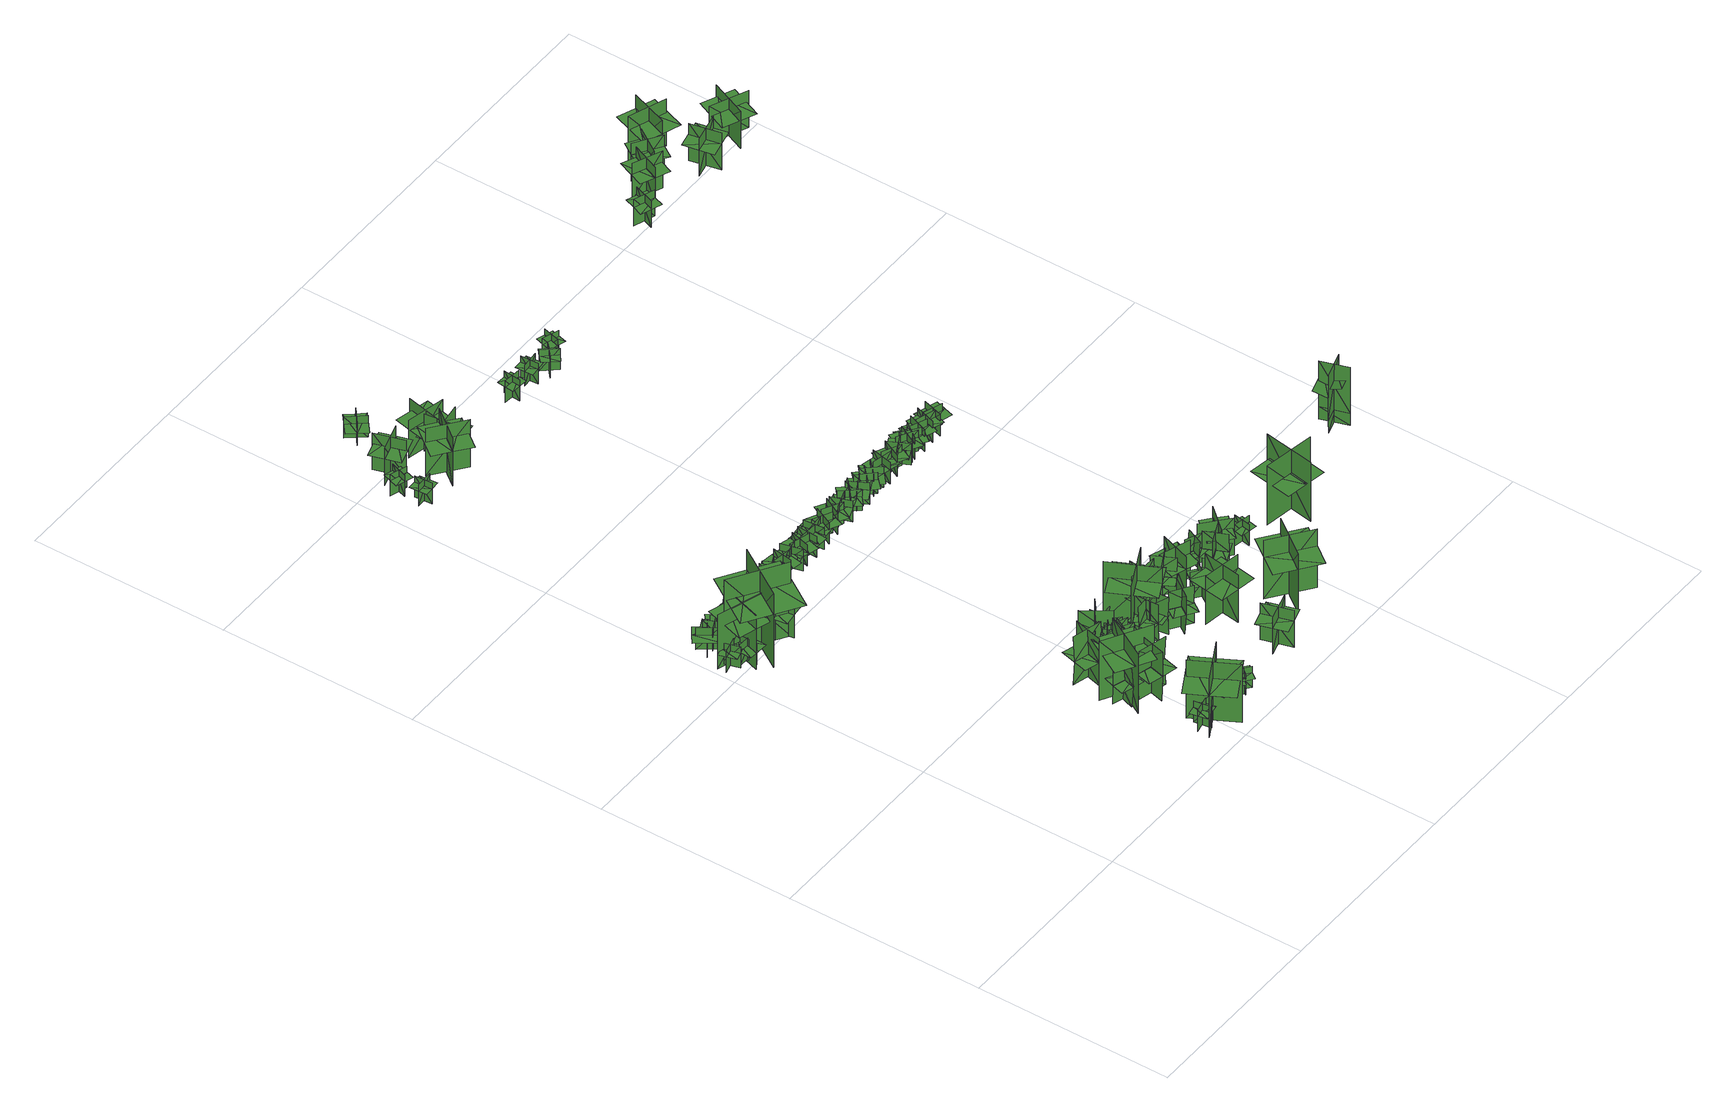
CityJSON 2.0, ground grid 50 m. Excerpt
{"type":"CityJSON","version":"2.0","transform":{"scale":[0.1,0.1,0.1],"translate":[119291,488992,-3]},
"CityObjects":{
"tree1":{"type":"SolitaryVegetationObject","geometry":[{"type":"MultiSurface","lod":"1","boundaries":[[[0,1,2]],[[0,2,3]],[[4,5,6]],[[4,6,7]],[[8,9,10]],[[8,10,11]],[[8,11,12]],[[8,12,13]]]}]},
"tree2":{"type":"SolitaryVegetationObject","geometry":[{"type":"MultiSurface","lod":"1","boundaries":[[[14,15,16]],[[14,16,17]],[[18,19,20]],[[18,20,21]],[[22,23,24]],[[22,24,25]],[[22,25,26]],[[22,26,27]]]}]},
"tree3":{"type":"SolitaryVegetationObject","geometry":[{"type":"MultiSurface","lod":"1","boundaries":[[[28,29,30]],[[28,30,31]],[[32,33,34]],[[32,34,35]],[[36,37,38]],[[36,38,39]],[[36,39,40]],[[36,40,41]]]}]},
"tree4":{"type":"SolitaryVegetationObject","geometry":[{"type":"MultiSurface","lod":"1","boundaries":[[[42,43,44]],[[42,44,45]],[[46,47,48]],[[46,48,49]],[[50,51,52]],[[50,52,53]],[[50,54,55]],[[50,55,51]]]}]},
"tree5":{"type":"SolitaryVegetationObject","geometry":[{"type":"MultiSurface","lod":"1","boundaries":[[[56,57,58]],[[56,58,59]],[[60,61,62]],[[60,62,63]],[[64,65,66]],[[64,66,67]],[[64,67,68]],[[64,68,69]]]}]},
"tree6":{"type":"SolitaryVegetationObject","geometry":[{"type":"MultiSurface","lod":"1","boundaries":[[[70,71,72]],[[70,72,73]],[[74,75,76]],[[74,76,77]],[[78,79,80]],[[78,80,81]],[[78,81,82]],[[78,82,83]]]}]},
"tree7":{"type":"SolitaryVegetationObject","geometry":[{"type":"MultiSurface","lod":"1","boundaries":[[[84,85,86]],[[84,86,87]],[[88,89,90]],[[88,90,91]],[[92,93,94]],[[92,94,95]],[[92,95,96]],[[92,96,97]]]}]},
"tree8":{"type":"SolitaryVegetationObject","geometry":[{"type":"MultiSurface","lod":"1","boundaries":[[[98,99,100]],[[98,100,101]],[[102,103,104]],[[102,104,105]],[[106,107,108]],[[106,108,109]],[[106,109,110]],[[106,110,111]]]}]},
"tree9":{"type":"SolitaryVegetationObject","geometry":[{"type":"MultiSurface","lod":"1","boundaries":[[[112,113,114]],[[112,114,115]],[[116,117,118]],[[116,118,119]],[[120,121,122]],[[120,122,123]],[[120,123,124]],[[120,124,125]]]}]},
"tree10":{"type":"SolitaryVegetationObject","geometry":[{"type":"MultiSurface","lod":"1","boundaries":[[[126,127,128]],[[126,128,129]],[[130,131,132]],[[130,132,133]],[[134,135,136]],[[134,136,137]],[[134,137,138]],[[134,138,139]]]}]},
"tree11":{"type":"SolitaryVegetationObject","geometry":[{"type":"MultiSurface","lod":"1","boundaries":[[[140,141,142]],[[140,142,143]],[[144,145,146]],[[144,146,147]],[[148,149,150]],[[148,150,151]],[[148,151,152]],[[148,152,153]]]}]},
"tree12":{"type":"SolitaryVegetationObject","geometry":[{"type":"MultiSurface","lod":"1","boundaries":[[[154,155,156]],[[154,156,157]],[[158,159,160]],[[158,160,161]],[[162,163,164]],[[162,164,165]],[[162,165,166]],[[162,166,167]]]}]},
"tree13":{"type":"SolitaryVegetationObject","geometry":[{"type":"MultiSurface","lod":"1","boundaries":[[[168,169,170]],[[168,170,171]],[[172,173,174]],[[172,174,175]],[[176,177,178]],[[176,178,179]],[[176,179,180]],[[176,180,181]]]}]},
"tree14":{"type":"SolitaryVegetationObject","geometry":[{"type":"MultiSurface","lod":"1","boundaries":[[[182,183,184]],[[182,184,185]],[[186,187,188]],[[186,188,189]],[[190,191,192]],[[190,192,193]],[[190,193,194]],[[190,194,195]]]}]},
"tree15":{"type":"SolitaryVegetationObject","geometry":[{"type":"MultiSurface","lod":"1","boundaries":[[[196,197,198]],[[196,198,199]],[[200,201,202]],[[200,202,203]],[[204,205,206]],[[204,206,207]],[[204,207,208]],[[204,208,209]]]}]},
"tree16":{"type":"SolitaryVegetationObject","geometry":[{"type":"MultiSurface","lod":"1","boundaries":[[[210,211,212]],[[210,212,213]],[[214,215,216]],[[214,216,217]],[[218,219,220]],[[218,220,221]],[[218,221,222]],[[218,222,223]]]}]},
"tree17":{"type":"SolitaryVegetationObject","geometry":[{"type":"MultiSurface","lod":"1","boundaries":[[[224,225,226]],[[224,226,227]],[[228,229,230]],[[228,230,231]],[[232,233,229]],[[232,229,228]],[[234,235,225]],[[234,225,224]],[[224,225,236]],[[224,236,237]],[[224,238,239]],[[224,239,225]]]}]},
"tree18":{"type":"SolitaryVegetationObject","geometry":[{"type":"MultiSurface","lod":"1","boundaries":[[[240,241,242]],[[240,242,243]],[[244,245,246]],[[244,246,247]],[[248,249,250]],[[248,250,251]],[[248,251,252]],[[248,252,253]]]}]},
"tree19":{"type":"SolitaryVegetationObject","geometry":[{"type":"MultiSurface","lod":"1","boundaries":[[[254,255,256]],[[254,256,257]],[[258,259,260]],[[258,260,261]],[[262,263,264]],[[262,264,265]],[[262,265,266]],[[262,266,267]]]}]},
"tree20":{"type":"SolitaryVegetationObject","geometry":[{"type":"MultiSurface","lod":"1","boundaries":[[[268,269,270]],[[268,270,271]],[[272,273,274]],[[272,274,275]],[[276,277,278]],[[276,278,279]],[[276,280,281]],[[276,281,277]]]}]},
"tree21":{"type":"SolitaryVegetationObject","geometry":[{"type":"MultiSurface","lod":"1","boundaries":[[[282,283,284]],[[282,284,285]],[[286,287,288]],[[286,288,289]],[[290,291,287]],[[290,287,286]],[[292,293,283]],[[292,283,282]],[[282,283,294]],[[282,294,295]],[[282,296,297]],[[282,297,283]]]}]},
"tree22":{"type":"SolitaryVegetationObject","geometry":[{"type":"MultiSurface","lod":"1","boundaries":[[[298,299,300]],[[298,300,301]],[[302,303,304]],[[302,304,305]],[[306,307,308]],[[306,308,309]],[[306,309,310]],[[306,310,311]]]}]},
"tree23":{"type":"SolitaryVegetationObject","geometry":[{"type":"MultiSurface","lod":"1","boundaries":[[[312,313,314]],[[312,314,315]],[[316,317,318]],[[316,318,319]],[[320,321,317]],[[320,317,316]],[[322,323,313]],[[322,313,312]],[[312,313,324]],[[312,324,325]],[[312,326,327]],[[312,327,313]]]}]},
"tree24":{"type":"SolitaryVegetationObject","geometry":[{"type":"MultiSurface","lod":"1","boundaries":[[[328,329,330]],[[328,330,331]],[[332,333,334]],[[332,334,335]],[[336,337,333]],[[336,333,332]],[[338,339,329]],[[338,329,328]],[[328,329,340]],[[328,340,341]],[[328,342,343]],[[328,343,329]]]}]},
"tree25":{"type":"SolitaryVegetationObject","geometry":[{"type":"MultiSurface","lod":"1","boundaries":[[[344,345,346]],[[344,346,347]],[[348,349,350]],[[348,350,351]],[[352,353,354]],[[352,354,355]],[[352,355,356]],[[352,356,357]]]}]},
"tree26":{"type":"SolitaryVegetationObject","geometry":[{"type":"MultiSurface","lod":"1","boundaries":[[[358,359,360]],[[358,360,361]],[[362,363,364]],[[362,364,365]],[[366,367,363]],[[366,363,362]],[[368,369,359]],[[368,359,358]],[[358,359,370]],[[358,370,371]],[[358,372,373]],[[358,373,359]]]}]},
"tree27":{"type":"SolitaryVegetationObject","geometry":[{"type":"MultiSurface","lod":"1","boundaries":[[[374,375,376]],[[374,376,377]],[[378,379,380]],[[378,380,381]],[[382,383,384]],[[382,384,385]],[[382,385,386]],[[382,386,387]]]}]},
"tree28":{"type":"SolitaryVegetationObject","geometry":[{"type":"MultiSurface","lod":"1","boundaries":[[[388,389,390]],[[388,390,391]],[[392,393,394]],[[392,394,395]],[[396,397,393]],[[396,393,392]],[[398,399,389]],[[398,389,388]],[[388,389,400]],[[388,400,401]],[[388,402,403]],[[388,403,389]]]}]},
"tree29":{"type":"SolitaryVegetationObject","geometry":[{"type":"MultiSurface","lod":"1","boundaries":[[[404,405,406]],[[404,406,407]],[[408,409,410]],[[408,410,411]],[[412,413,414]],[[412,414,415]],[[412,415,416]],[[412,416,417]]]}]},
"tree30":{"type":"SolitaryVegetationObject","geometry":[{"type":"MultiSurface","lod":"1","boundaries":[[[418,419,420]],[[418,420,421]],[[422,423,424]],[[422,424,425]],[[426,427,428]],[[426,428,429]],[[426,429,430]],[[426,430,431]]]}]},
"tree31":{"type":"SolitaryVegetationObject","geometry":[{"type":"MultiSurface","lod":"1","boundaries":[[[432,433,434]],[[432,434,435]],[[436,437,438]],[[436,438,439]],[[440,441,437]],[[440,437,436]],[[442,443,433]],[[442,433,432]],[[432,433,444]],[[432,444,445]],[[432,446,447]],[[432,447,433]]]}]},
"tree32":{"type":"SolitaryVegetationObject","geometry":[{"type":"MultiSurface","lod":"1","boundaries":[[[448,449,450]],[[448,450,451]],[[452,453,454]],[[452,454,455]],[[456,457,458]],[[456,458,459]],[[456,459,460]],[[456,460,461]]]}]},
"tree33":{"type":"SolitaryVegetationObject","geometry":[{"type":"MultiSurface","lod":"1","boundaries":[[[462,463,464]],[[462,464,465]],[[466,467,468]],[[466,468,469]],[[470,471,467]],[[470,467,466]],[[472,473,463]],[[472,463,462]],[[462,463,474]],[[462,474,475]],[[462,476,477]],[[462,477,463]]]}]},
"tree34":{"type":"SolitaryVegetationObject","geometry":[{"type":"MultiSurface","lod":"1","boundaries":[[[478,479,480]],[[478,480,481]],[[482,483,484]],[[482,484,485]],[[486,487,483]],[[486,483,482]],[[488,489,479]],[[488,479,478]],[[478,479,490]],[[478,490,491]],[[478,492,493]],[[478,493,479]]]}]},
"tree35":{"type":"SolitaryVegetationObject","geometry":[{"type":"MultiSurface","lod":"1","boundaries":[[[494,495,496]],[[494,496,497]],[[498,499,500]],[[498,500,501]],[[502,503,504]],[[502,504,505]],[[502,505,506]],[[502,506,507]]]}]},
"tree36":{"type":"SolitaryVegetationObject","geometry":[{"type":"MultiSurface","lod":"1","boundaries":[[[508,509,510]],[[508,510,511]],[[512,513,514]],[[512,514,515]],[[516,517,513]],[[516,513,512]],[[518,519,509]],[[518,509,508]],[[508,509,520]],[[508,520,521]],[[508,522,523]],[[508,523,509]]]}]},
"tree37":{"type":"SolitaryVegetationObject","geometry":[{"type":"MultiSurface","lod":"1","boundaries":[[[524,525,526]],[[524,526,527]],[[528,529,530]],[[528,530,531]],[[532,533,534]],[[532,534,535]],[[532,535,536]],[[532,536,537]]]}]},
"tree38":{"type":"SolitaryVegetationObject","geometry":[{"type":"MultiSurface","lod":"1","boundaries":[[[538,539,540]],[[538,540,541]],[[542,543,544]],[[542,544,545]],[[546,547,543]],[[546,543,542]],[[548,549,539]],[[548,539,538]],[[538,539,550]],[[538,550,551]],[[538,552,553]],[[538,553,539]]]}]},
"tree39":{"type":"SolitaryVegetationObject","geometry":[{"type":"MultiSurface","lod":"1","boundaries":[[[554,555,556]],[[554,556,557]],[[558,559,560]],[[558,560,561]],[[562,563,559]],[[562,559,558]],[[564,565,555]],[[564,555,554]],[[554,555,566]],[[554,566,567]],[[554,568,569]],[[554,569,555]]]}]},
"tree40":{"type":"SolitaryVegetationObject","geometry":[{"type":"MultiSurface","lod":"1","boundaries":[[[570,571,572]],[[570,572,573]],[[574,575,576]],[[574,576,577]],[[578,579,580]],[[578,580,581]],[[578,581,582]],[[578,582,583]]]}]},
"tree41":{"type":"SolitaryVegetationObject","geometry":[{"type":"MultiSurface","lod":"1","boundaries":[[[584,585,586]],[[584,586,587]],[[588,589,590]],[[588,590,591]],[[592,593,594]],[[592,594,595]],[[592,595,596]],[[592,596,597]]]}]},
"tree42":{"type":"SolitaryVegetationObject","geometry":[{"type":"MultiSurface","lod":"1","boundaries":[[[598,599,600]],[[598,600,601]],[[602,603,604]],[[602,604,605]],[[606,607,608]],[[606,608,609]],[[606,609,610]],[[606,610,611]]]}]},
"tree43":{"type":"SolitaryVegetationObject","geometry":[{"type":"MultiSurface","lod":"1","boundaries":[[[612,613,614]],[[612,614,615]],[[616,617,618]],[[616,618,619]],[[620,621,622]],[[620,622,623]],[[620,623,624]],[[620,624,625]]]}]},
"tree44":{"type":"SolitaryVegetationObject","geometry":[{"type":"MultiSurface","lod":"1","boundaries":[[[626,627,628]],[[626,628,629]],[[630,631,632]],[[630,632,633]],[[634,635,631]],[[634,631,630]],[[636,637,627]],[[636,627,626]],[[626,627,638]],[[626,638,639]],[[626,640,641]],[[626,641,627]]]}]},
"tree45":{"type":"SolitaryVegetationObject","geometry":[{"type":"MultiSurface","lod":"1","boundaries":[[[642,643,644]],[[642,644,645]],[[646,647,648]],[[646,648,649]],[[650,651,652]],[[650,652,653]],[[650,653,654]],[[650,654,655]]]}]},
"tree46":{"type":"SolitaryVegetationObject","geometry":[{"type":"MultiSurface","lod":"1","boundaries":[[[656,657,658]],[[656,658,659]],[[660,661,662]],[[660,662,663]],[[664,665,666]],[[664,666,667]],[[664,667,668]],[[664,668,669]]]}]},
"tree47":{"type":"SolitaryVegetationObject","geometry":[{"type":"MultiSurface","lod":"1","boundaries":[[[670,671,672]],[[670,672,673]],[[674,675,676]],[[674,676,677]],[[678,679,675]],[[678,675,674]],[[680,681,671]],[[680,671,670]],[[670,671,682]],[[670,682,683]],[[670,684,685]],[[670,685,671]]]}]},
"tree48":{"type":"SolitaryVegetationObject","geometry":[{"type":"MultiSurface","lod":"1","boundaries":[[[686,687,688]],[[686,688,689]],[[690,691,692]],[[690,692,693]],[[694,695,696]],[[694,696,697]],[[694,698,699]],[[694,699,695]]]}]},
"tree49":{"type":"SolitaryVegetationObject","geometry":[{"type":"MultiSurface","lod":"1","boundaries":[[[700,701,702]],[[700,702,703]],[[704,705,706]],[[704,706,707]],[[708,709,710]],[[708,710,711]],[[708,711,712]],[[708,712,713]]]}]},
"tree50":{"type":"SolitaryVegetationObject","geometry":[{"type":"MultiSurface","lod":"1","boundaries":[[[714,715,716]],[[714,716,717]],[[718,719,720]],[[718,720,721]],[[722,723,724]],[[722,724,725]],[[722,725,726]],[[722,726,727]]]}]},
"tree51":{"type":"SolitaryVegetationObject","geometry":[{"type":"MultiSurface","lod":"1","boundaries":[[[728,729,730]],[[728,730,731]],[[732,733,734]],[[732,734,735]],[[736,737,738]],[[736,738,739]],[[736,739,740]],[[736,740,741]]]}]},
"tree52":{"type":"SolitaryVegetationObject","geometry":[{"type":"MultiSurface","lod":"1","boundaries":[[[742,743,744]],[[742,744,745]],[[746,747,748]],[[746,748,749]],[[750,751,747]],[[750,747,746]],[[752,753,743]],[[752,743,742]],[[742,743,754]],[[742,754,755]],[[742,756,757]],[[742,757,743]]]}]},
"tree53":{"type":"SolitaryVegetationObject","geometry":[{"type":"MultiSurface","lod":"1","boundaries":[[[758,759,760]],[[758,760,761]],[[762,763,764]],[[762,764,765]],[[766,767,763]],[[766,763,762]],[[768,769,759]],[[768,759,758]],[[758,759,770]],[[758,770,771]],[[758,772,773]],[[758,773,759]]]}]},
"tree54":{"type":"SolitaryVegetationObject","geometry":[{"type":"MultiSurface","lod":"1","boundaries":[[[774,775,776]],[[774,776,777]],[[778,779,780]],[[778,780,781]],[[782,783,784]],[[782,784,785]],[[782,785,786]],[[782,786,787]]]}]},
"tree55":{"type":"SolitaryVegetationObject","geometry":[{"type":"MultiSurface","lod":"1","boundaries":[[[788,789,790]],[[788,790,791]],[[792,793,794]],[[792,794,795]],[[796,797,798]],[[796,798,799]],[[796,799,800]],[[796,800,801]]]}]},
"tree56":{"type":"SolitaryVegetationObject","geometry":[{"type":"MultiSurface","lod":"1","boundaries":[[[802,803,804]],[[802,804,805]],[[806,807,808]],[[806,808,809]],[[810,811,812]],[[810,812,813]],[[810,813,814]],[[810,814,815]]]}]},
"tree57":{"type":"SolitaryVegetationObject","geometry":[{"type":"MultiSurface","lod":"1","boundaries":[[[816,817,818]],[[816,818,819]],[[820,821,822]],[[820,822,823]],[[824,825,826]],[[824,826,827]],[[824,827,828]],[[824,828,829]]]}]},
"tree58":{"type":"SolitaryVegetationObject","geometry":[{"type":"MultiSurface","lod":"1","boundaries":[[[830,831,832]],[[830,832,833]],[[834,835,836]],[[834,836,837]],[[838,839,840]],[[838,840,841]],[[838,841,842]],[[838,842,843]]]}]},
"tree59":{"type":"SolitaryVegetationObject","geometry":[{"type":"MultiSurface","lod":"1","boundaries":[[[844,845,846]],[[844,846,847]],[[848,849,850]],[[848,850,851]],[[852,853,849]],[[852,849,848]],[[854,855,845]],[[854,845,844]],[[844,845,856]],[[844,856,857]],[[844,858,859]],[[844,859,845]]]}]},
"tree60":{"type":"SolitaryVegetationObject","geometry":[{"type":"MultiSurface","lod":"1","boundaries":[[[860,861,862]],[[860,862,863]],[[864,865,866]],[[864,866,867]],[[868,869,870]],[[868,870,871]],[[868,871,872]],[[868,872,873]]]}]},
"tree61":{"type":"SolitaryVegetationObject","geometry":[{"type":"MultiSurface","lod":"1","boundaries":[[[874,875,876]],[[874,876,877]],[[878,879,880]],[[878,880,881]],[[882,883,884]],[[882,884,885]],[[882,885,886]],[[882,886,887]]]}]},
"tree62":{"type":"SolitaryVegetationObject","geometry":[{"type":"MultiSurface","lod":"1","boundaries":[[[888,889,890]],[[888,890,891]],[[892,893,894]],[[892,894,895]],[[896,897,898]],[[896,898,899]],[[896,897,900]],[[896,900,901]]]}]},
"tree63":{"type":"SolitaryVegetationObject","geometry":[{"type":"MultiSurface","lod":"1","boundaries":[[[902,903,904]],[[902,904,905]],[[906,907,908]],[[906,908,909]],[[910,911,912]],[[910,912,913]],[[910,913,914]],[[910,914,915]]]}]},
"tree64":{"type":"SolitaryVegetationObject","geometry":[{"type":"MultiSurface","lod":"1","boundaries":[[[916,917,918]],[[916,918,919]],[[920,921,922]],[[920,922,923]],[[924,925,926]],[[924,926,927]],[[924,927,928]],[[924,928,929]]]}]},
"tree65":{"type":"SolitaryVegetationObject","geometry":[{"type":"MultiSurface","lod":"1","boundaries":[[[930,931,932]],[[930,932,933]],[[934,935,936]],[[934,936,937]],[[938,939,940]],[[938,940,941]],[[938,941,942]],[[938,942,943]]]}]},
"tree66":{"type":"SolitaryVegetationObject","geometry":[{"type":"MultiSurface","lod":"1","boundaries":[[[944,945,946]],[[944,946,947]],[[948,949,950]],[[948,950,951]],[[952,953,954]],[[952,954,955]],[[952,955,956]],[[952,956,957]]]}]},
"tree67":{"type":"SolitaryVegetationObject","geometry":[{"type":"MultiSurface","lod":"1","boundaries":[[[958,959,960]],[[958,960,961]],[[962,963,964]],[[962,964,965]],[[966,967,963]],[[966,963,962]],[[968,969,959]],[[968,959,958]],[[958,959,970]],[[958,970,971]],[[958,972,973]],[[958,973,959]]]}]},
"tree68":{"type":"SolitaryVegetationObject","geometry":[{"type":"MultiSurface","lod":"1","boundaries":[[[974,975,976]],[[974,976,977]],[[978,979,980]],[[978,980,981]],[[982,983,979]],[[982,979,978]],[[984,985,975]],[[984,975,974]],[[974,975,986]],[[974,986,987]],[[974,988,989]],[[974,989,975]]]}]},
"tree69":{"type":"SolitaryVegetationObject","geometry":[{"type":"MultiSurface","lod":"1","boundaries":[[[990,991,992]],[[990,992,993]],[[994,995,996]],[[994,996,997]],[[998,999,1000]],[[998,1000,1001]],[[998,1001,1002]],[[998,1002,1003]]]}]},
"tree70":{"type":"SolitaryVegetationObject","geometry":[{"type":"MultiSurface","lod":"1","boundaries":[[[1004,1005,1006]],[[1004,1006,1007]],[[1008,1009,1010]],[[1008,1010,1011]],[[1012,1013,1014]],[[1012,1014,1015]],[[1012,1015,1016]],[[1012,1016,1017]]]}]},
"tree71":{"type":"SolitaryVegetationObject","geometry":[{"type":"MultiSurface","lod":"1","boundaries":[[[1018,1019,1020]],[[1018,1020,1021]],[[1022,1023,1024]],[[1022,1024,1025]],[[1026,1027,1028]],[[1026,1028,1029]],[[1026,1030,1031]],[[1026,1031,1027]]]}]},
"tree72":{"type":"SolitaryVegetationObject","geometry":[{"type":"MultiSurface","lod":"1","boundaries":[[[1032,1033,1034]],[[1032,1034,1035]],[[1036,1037,1038]],[[1036,1038,1039]],[[1040,1041,1042]],[[1040,1042,1043]],[[1040,1043,1044]],[[1040,1044,1045]]]}]},
"tree73":{"type":"SolitaryVegetationObject","geometry":[{"type":"MultiSurface","lod":"1","boundaries":[[[1046,1047,1048]],[[1046,1048,1049]],[[1050,1051,1052]],[[1050,1052,1053]],[[1054,1055,1056]],[[1054,1056,1057]],[[1054,1057,1058]],[[1054,1058,1059]]]}]},
"tree74":{"type":"SolitaryVegetationObject","geometry":[{"type":"MultiSurface","lod":"1","boundaries":[[[1060,1061,1062]],[[1060,1062,1063]],[[1064,1065,1066]],[[1064,1066,1067]],[[1068,1069,1070]],[[1068,1070,1071]],[[1068,1071,1072]],[[1068,1072,1073]]]}]},
"tree75":{"type":"SolitaryVegetationObject","geometry":[{"type":"MultiSurface","lod":"1","boundaries":[[[1074,1075,1076]],[[1074,1076,1077]],[[1078,1079,1080]],[[1078,1080,1081]],[[1082,1083,1084]],[[1082,1084,1085]],[[1082,1085,1086]],[[1082,1086,1087]]]}]},
"tree76":{"type":"SolitaryVegetationObject","geometry":[{"type":"MultiSurface","lod":"1","boundaries":[[[1088,1089,1090]],[[1088,1090,1091]],[[1092,1093,1094]],[[1092,1094,1095]],[[1096,1097,1098]],[[1096,1098,1099]],[[1096,1099,1100]],[[1096,1100,1101]]]}]},
"tree77":{"type":"SolitaryVegetationObject","geometry":[{"type":"MultiSurface","lod":"1","boundaries":[[[1102,1103,1104]],[[1102,1104,1105]],[[1106,1107,1108]],[[1106,1108,1109]],[[1110,1111,1112]],[[1110,1112,1113]],[[1110,1113,1114]],[[1110,1114,1115]]]}]},
"tree78":{"type":"SolitaryVegetationObject","geometry":[{"type":"MultiSurface","lod":"1","boundaries":[[[1116,1117,1118]],[[1116,1118,1119]],[[1120,1121,1122]],[[1120,1122,1123]],[[1124,1125,1126]],[[1124,1126,1127]],[[1124,1127,1128]],[[1124,1128,1129]]]}]},
"tree79":{"type":"SolitaryVegetationObject","geometry":[{"type":"MultiSurface","lod":"1","boundaries":[[[1130,1131,1132]],[[1130,1132,1133]],[[1134,1135,1136]],[[1134,1136,1137]],[[1138,1139,1140]],[[1138,1140,1141]],[[1138,1141,1142]],[[1138,1142,1143]]]}]},
"tree80":{"type":"SolitaryVegetationObject","geometry":[{"type":"MultiSurface","lod":"1","boundaries":[[[1144,1145,1146]],[[1144,1146,1147]],[[1148,1149,1150]],[[1148,1150,1151]],[[1152,1153,1154]],[[1152,1154,1155]],[[1152,1155,1156]],[[1152,1156,1157]]]}]},
"tree81":{"type":"SolitaryVegetationObject","geometry":[{"type":"MultiSurface","lod":"1","boundaries":[[[1158,1159,1160]],[[1158,1160,1161]],[[1162,1163,1164]],[[1162,1164,1165]],[[1166,1167,1168]],[[1166,1168,1169]],[[1166,1169,1170]],[[1166,1170,1171]]]}]},
"tree82":{"type":"SolitaryVegetationObject","geometry":[{"type":"MultiSurface","lod":"1","boundaries":[[[1172,1173,1174]],[[1172,1174,1175]],[[1176,1177,1178]],[[1176,1178,1179]],[[1180,1181,1182]],[[1180,1182,1183]],[[1180,1183,1184]],[[1180,1184,1185]]]}]},
"tree83":{"type":"SolitaryVegetationObject","geometry":[{"type":"MultiSurface","lod":"1","boundaries":[[[1186,1187,1188]],[[1186,1188,1189]],[[1190,1191,1192]],[[1190,1192,1193]],[[1194,1195,1196]],[[1194,1196,1197]],[[1194,1197,1198]],[[1194,1198,1199]]]}]},
"tree84":{"type":"SolitaryVegetationObject","geometry":[{"type":"MultiSurface","lod":"1","boundaries":[[[1200,1201,1202]],[[1200,1202,1203]],[[1204,1205,1206]],[[1204,1206,1207]],[[1208,1209,1210]],[[1208,1210,1211]],[[1208,1212,1213]],[[1208,1213,1209]]]}]},
"tree85":{"type":"SolitaryVegetationObject","geometry":[{"type":"MultiSurface","lod":"1","boundaries":[[[1214,1215,1216]],[[1214,1216,1217]],[[1218,1219,1220]],[[1218,1220,1221]],[[1222,1223,1219]],[[1222,1219,1218]],[[1224,1225,1215]],[[1224,1215,1214]],[[1226,1227,1228]],[[1226,1228,1229]],[[1230,1231,1232]],[[1230,1232,1233]]]}]},
"tree86":{"type":"SolitaryVegetationObject","geometry":[{"type":"MultiSurface","lod":"1","boundaries":[[[1234,1235,1236]],[[1234,1236,1237]],[[1238,1239,1240]],[[1238,1240,1241]],[[1242,1243,1244]],[[1242,1244,1245]],[[1242,1245,1246]],[[1242,1246,1247]]]}]},
"tree87":{"type":"SolitaryVegetationObject","geometry":[{"type":"MultiSurface","lod":"1","boundaries":[[[1248,1249,1250]],[[1248,1250,1251]],[[1252,1253,1254]],[[1252,1254,1255]],[[1256,1257,1258]],[[1256,1258,1259]],[[1256,1259,1260]],[[1256,1260,1261]]]}]},
"tree88":{"type":"SolitaryVegetationObject","geometry":[{"type":"MultiSurface","lod":"1","boundaries":[[[1262,1263,1264]],[[1262,1264,1265]],[[1266,1267,1268]],[[1266,1268,1269]],[[1270,1271,1272]],[[1270,1272,1273]],[[1270,1273,1274]],[[1270,1274,1275]]]}]},
"tree89":{"type":"SolitaryVegetationObject","geometry":[{"type":"MultiSurface","lod":"1","boundaries":[[[1276,1277,1278]],[[1276,1278,1279]],[[1280,1281,1282]],[[1280,1282,1283]],[[1284,1285,1286]],[[1284,1286,1287]],[[1284,1287,1288]],[[1284,1288,1289]]]}]},
"tree90":{"type":"SolitaryVegetationObject","geometry":[{"type":"MultiSurface","lod":"1","boundaries":[[[1290,1291,1292]],[[1290,1292,1293]],[[1294,1295,1296]],[[1294,1296,1297]],[[1298,1299,1300]],[[1298,1300,1301]],[[1298,1301,1302]],[[1298,1302,1303]]]}]},
"tree91":{"type":"SolitaryVegetationObject","geometry":[{"type":"MultiSurface","lod":"1","boundaries":[[[1304,1305,1306]],[[1304,1306,1307]],[[1308,1309,1310]],[[1308,1310,1311]],[[1312,1313,1314]],[[1312,1314,1315]],[[1312,1315,1316]],[[1312,1316,1317]]]}]}
},
"vertices":[
[52,1039,16],[9,1028,16],[9,1028,77],[52,1039,77],[26,1054,16],[38,1011,16],[38,1011,77],[26,1054,77],[26,1054,60],[5,1048,60],[17,1005,60],[38,1011,60],[59,1017,60],[48,1060,60],
[42,1016,16],[42,1016,78],[95,1013,78],[95,1013,16],[69,1040,16],[69,1040,78],[67,988,78],[67,988,16],[69,1048,58],[43,1049,58],[40,985,58],[67,983,58],[93,982,58],[96,1046,58],
[27,1091,14],[27,1091,76],[70,1122,76],[70,1122,14],[33,1126,14],[33,1126,76],[63,1085,76],[63,1085,14],[28,1133,56],[7,1117,56],[44,1065,56],[66,1081,56],[88,1096,56],[50,1148,56],
[95,1096,11],[59,984,11],[59,984,168],[95,1096,168],[12,1053,11],[125,1017,11],[125,1017,168],[12,1053,168],[92,1087,128],[59,984,128],[103,970,128],[136,1073,128],[47,1101,128],[14,998,128],
[98,1117,14],[98,1117,76],[50,1093,76],[50,1093,14],[86,1083,14],[86,1083,76],[63,1129,76],[63,1129,14],[90,1076,56],[114,1088,56],[84,1145,56],[60,1133,56],[37,1121,56],[66,1064,56],
[94,1042,15],[136,1055,15],[136,1055,77],[94,1042,77],[120,1028,15],[106,1070,15],[106,1070,77],[120,1028,77],[120,1028,59],[141,1035,59],[127,1077,59],[106,1070,59],[85,1064,59],[99,1022,59],
[81,1088,15],[81,1088,77],[121,1124,77],[121,1124,15],[84,1124,15],[84,1124,77],[118,1086,77],[118,1086,15],[78,1130,56],[58,1113,56],[101,1065,56],[121,1082,56],[141,1100,56],[98,1148,56],
[189,985,12],[59,1069,12],[59,1069,227],[189,985,227],[168,1086,12],[84,956,12],[84,956,227],[168,1086,227],[168,1086,167],[103,1128,167],[19,998,167],[84,956,167],[149,914,167],[233,1044,167],
[161,1027,14],[109,1069,14],[109,1069,106],[161,1027,106],[157,1071,14],[114,1020,14],[114,1020,106],[157,1071,106],[157,1071,81],[131,1092,81],[89,1041,81],[114,1020,81],[140,998,81],[182,1050,81],
[119,1082,15],[119,1082,77],[142,1130,77],[142,1130,15],[108,1117,15],[108,1117,77],[154,1094,77],[154,1094,15],[101,1120,57],[89,1096,57],[146,1068,57],[158,1092,57],[170,1116,57],[112,1144,57],
[139,1035,15],[174,1061,15],[174,1061,76],[139,1035,76],[168,1030,15],[142,1066,15],[142,1066,76],[168,1030,76],[168,1030,59],[186,1044,59],[159,1079,59],[142,1066,59],[124,1052,59],[150,1017,59],
[212,1011,15],[147,1003,15],[147,1003,108],[212,1011,108],[177,1038,15],[186,973,15],[186,973,108],[177,1038,108],[177,1038,82],[144,1034,82],[153,968,82],[186,973,82],[219,977,82],[210,1043,82],
[187,1106,14],[187,1106,76],[133,1108,76],[133,1108,14],[160,1082,14],[160,1082,76],[161,1133,76],[161,1133,14],[160,1074,56],[187,1073,56],[188,1138,56],[161,1138,56],[135,1139,56],[133,1075,56],
[489,97,12],[446,88,12],[446,88,73],[489,97,73],[465,113,12],[473,70,12],[473,70,73],[465,113,73],[465,113,56],[443,109,56],[451,66,56],[473,70,56],[495,74,56],[487,117,56],
[200,1062,14],[171,1029,14],[171,1029,76],[200,1062,76],[170,1060,14],[204,1032,14],[204,1032,76],[170,1060,76],[170,1060,59],[156,1044,59],[189,1015,59],[204,1032,59],[218,1048,59],[185,1077,59],
[176,1088,13],[210,1031,13],[210,1031,105],[176,1088,105],[165,1045,13],[222,1080,13],[222,1080,105],[165,1045,105],[165,1045,79],[182,1017,79],[239,1051,79],[222,1080,79],[205,1108,79],[148,1074,79],
[468,269,66],[411,287,66],[402,257,67],[459,240,67],[432,249,66],[449,306,66],[446,307,121],[428,250,121],[428,250,12],[446,307,12],[468,272,12],[412,289,12],[411,287,121],[468,269,121],[476,298,67],[420,315,67],
[206,1130,14],[206,1130,76],[178,1085,76],[178,1085,14],[213,1094,14],[213,1094,76],[170,1122,76],[170,1122,14],[220,1090,56],[235,1112,56],[181,1147,56],[166,1125,56],[152,1102,56],[206,1067,56],
[471,136,8],[529,29,8],[529,29,177],[471,136,177],[447,59,8],[555,116,8],[555,116,177],[447,59,177],[447,59,130],[476,5,130],[583,63,130],[555,116,130],[526,170,130],[419,112,130],
[423,230,7],[488,343,7],[488,343,179],[423,230,179],[522,258,7],[409,323,7],[409,323,179],[522,258,179],[429,240,135],[488,343,135],[443,369,135],[384,265,135],[474,215,135],[532,318,135],
[441,346,80],[461,420,80],[422,430,81],[403,356,81],[414,391,80],[487,372,80],[489,376,150],[415,396,150],[415,396,10],[489,376,10],[444,345,10],[464,419,10],[461,420,150],[441,346,150],[478,336,81],[498,410,81],
[573,100,9],[496,96,9],[496,96,117],[573,100,117],[535,135,9],[539,57,9],[539,57,117],[535,135,117],[535,135,86],[497,133,86],[500,56,86],[539,57,86],[577,59,86],[574,136,86],
[503,282,82],[484,208,82],[522,198,83],[541,272,83],[531,237,82],[457,256,82],[456,251,152],[530,232,152],[530,232,12],[456,251,12],[500,282,12],[481,208,12],[484,208,152],[503,282,152],[465,291,83],[446,217,83],
[489,394,64],[477,336,64],[507,330,65],[519,388,65],[512,360,64],[454,372,64],[453,369,119],[511,357,119],[511,357,10],[453,369,10],[486,395,10],[475,336,10],[477,336,119],[489,394,119],[459,400,65],[447,342,65],
[289,1109,13],[289,1109,75],[235,1106,75],[235,1106,13],[264,1082,13],[264,1082,75],[261,1134,75],[261,1134,13],[264,1074,55],[291,1076,55],[288,1140,55],[261,1138,55],[234,1137,55],[238,1073,55],
[454,395,67],[513,398,67],[511,429,67],[452,425,67],[480,426,67],[484,367,67],[488,367,121],[484,426,121],[484,426,12],[488,367,12],[454,392,12],[513,396,12],[513,398,121],[454,395,121],[456,365,67],[515,368,67],
[570,105,9],[605,78,9],[605,78,70],[570,105,70],[574,76,9],[600,111,9],[600,111,70],[574,76,70],[574,76,53],[591,63,53],[618,98,53],[600,111,53],[582,124,53],[556,89,53],
[530,386,65],[480,354,65],[497,328,65],[547,360,65],[522,346,65],[490,396,65],[487,394,120],[519,344,120],[519,344,11],[487,394,11],[529,388,11],[479,356,11],[480,354,120],[530,386,120],[514,412,65],[464,379,65],
[38,1863,44],[82,1865,44],[82,1865,105],[38,1863,105],[60,1843,44],[57,1887,44],[57,1887,105],[60,1843,105],[60,1843,88],[82,1844,88],[79,1889,88],[57,1887,88],[35,1886,88],[38,1842,88],
[306,1086,14],[306,1086,76],[283,1134,76],[283,1134,14],[272,1098,14],[272,1098,76],[319,1121,76],[319,1121,14],[265,1095,56],[277,1071,56],[335,1099,56],[323,1123,56],[311,1147,56],[254,1119,56],
[531,371,82],[488,434,82],[455,412,83],[498,349,83],[479,380,82],[542,423,82],[539,427,153],[476,383,153],[476,383,12],[539,427,12],[534,373,12],[490,436,12],[488,434,153],[531,371,153],[563,393,83],[520,456,83],
[589,123,10],[614,86,10],[614,86,72],[589,123,72],[583,94,10],[620,119,10],[620,119,72],[583,94,72],[583,94,54],[595,76,54],[632,100,54],[620,119,54],[607,137,54],[571,112,54],
[515,412,65],[523,353,65],[553,357,66],[546,416,66],[548,387,65],[489,379,65],[490,376,120],[549,384,120],[549,384,11],[490,376,11],[513,411,11],[520,352,11],[523,353,120],[515,412,120],[485,408,66],[493,349,66],
[503,363,66],[556,335,66],[570,363,66],[518,390,66],[543,376,66],[515,324,66],[518,322,120],[546,374,120],[546,374,11],[518,322,11],[502,361,11],[555,333,11],[556,335,120],[503,363,120],[489,337,66],[542,309,66],
[603,72,10],[630,107,10],[630,107,71],[603,72,71],[632,75,10],[597,103,10],[597,103,71],[632,75,71],[632,75,54],[646,92,54],[611,120,54],[597,103,54],[583,85,54],[618,58,54],
[505,377,66],[560,355,66],[571,384,66],[516,406,66],[542,394,66],[520,339,66],[524,337,120],[546,393,120],[546,393,11],[524,337,11],[504,375,11],[559,353,11],[560,355,120],[505,377,120],[494,349,66],[549,327,66],
[57,1914,31],[71,1956,31],[71,1956,93],[57,1914,93],[83,1927,31],[41,1941,31],[41,1941,93],[83,1927,93],[83,1927,76],[90,1948,76],[48,1962,76],[41,1941,76],[34,1920,76],[77,1906,76],
[511,405,66],[556,366,66],[576,389,66],[532,428,66],[552,409,66],[513,364,66],[516,362,120],[555,406,120],[555,406,11],[516,362,11],[510,403,11],[555,364,11],[556,366,120],[511,405,120],[492,383,66],[536,343,66],
[533,436,68],[537,377,68],[568,379,68],[564,438,68],[564,410,68],[505,406,68],[505,402,122],[565,406,122],[565,406,13],[505,402,13],[530,436,13],[534,377,13],[537,377,122],[533,436,122],[503,434,68],[507,375,68],
[361,1106,14],[361,1106,76],[308,1114,76],[308,1114,14],[331,1085,14],[331,1085,76],[339,1136,76],[339,1136,14],[330,1078,56],[356,1073,56],[366,1137,56],[340,1141,56],[313,1145,56],[303,1082,56],
[115,1951,26],[92,2025,26],[92,2025,133],[115,1951,133],[140,1996,26],[66,1973,26],[66,1973,133],[140,1996,133],[140,1996,103],[128,2033,103],[54,2010,103],[66,1973,103],[77,1936,103],[151,1959,103],
[361,1135,14],[361,1135,76],[374,1083,76],[374,1083,14],[392,1115,14],[392,1115,76],[341,1103,76],[341,1103,14],[399,1117,56],[393,1143,56],[331,1128,56],[337,1102,56],[343,1076,56],[406,1091,56],
[423,1101,15],[423,1101,77],[371,1116,77],[371,1116,15],[391,1084,15],[391,1084,77],[405,1134,77],[405,1134,15],[389,1077,57],[414,1069,57],[432,1131,57],[406,1138,57],[380,1146,57],[363,1084,57],
[629,323,68],[626,383,68],[595,381,69],[598,322,69],[598,351,68],[657,353,68],[657,357,123],[598,354,123],[598,354,14],[657,357,14],[631,323,14],[629,383,14],[626,383,123],[629,323,123],[659,325,69],[656,384,69],
[138,1915,30],[217,1854,30],[217,1854,169],[138,1915,169],[146,1849,30],[207,1928,30],[207,1928,169],[146,1849,169],[146,1849,130],[185,1818,130],[246,1897,130],[207,1928,130],[167,1958,130],[106,1879,130],
[452,1107,15],[452,1107,77],[399,1110,77],[399,1110,15],[425,1083,15],[425,1083,77],[427,1135,77],[427,1135,15],[425,1075,57],[451,1074,57],[454,1138,57],[427,1139,57],[401,1141,57],[398,1077,57],
[626,343,68],[685,352,68],[680,382,69],[622,373,69],[650,377,68],[659,318,68],[663,318,123],[654,377,123],[654,377,14],[663,318,14],[627,340,14],[685,349,14],[685,352,123],[626,343,123],[631,313,69],[690,322,69],
[621,462,11],[678,346,11],[678,346,183],[621,462,183],[589,365,11],[705,422,11],[705,422,183],[589,365,183],[626,452,139],[678,346,139],[724,368,139],[672,475,139],[580,430,139],[632,323,139],
[172,2092,27],[172,2092,89],[138,2133,89],[138,2133,27],[136,2096,27],[136,2096,89],[176,2128,89],[176,2128,27],[130,2090,69],[147,2070,69],[196,2111,69],[179,2131,69],[162,2152,69],[113,2111,69],
[429,1110,14],[429,1110,76],[482,1114,76],[482,1114,14],[452,1137,14],[452,1137,76],[457,1086,76],[457,1086,14],[452,1145,56],[425,1142,56],[431,1078,56],[458,1081,56],[484,1083,56],[478,1147,56],
[264,1926,25],[164,1912,25],[164,1912,133],[264,1926,133],[206,1968,25],[220,1869,25],[220,1869,133],[206,1968,133],[207,1964,103],[163,1958,103],[176,1867,103],[219,1873,103],[263,1879,103],[250,1970,103],
[718,337,70],[685,288,70],[710,271,70],[744,320,70],[726,297,70],[677,330,70],[675,327,125],[724,294,125],[724,294,16],[675,327,16],[716,339,16],[682,290,16],[685,288,125],[718,337,125],[693,354,70],[660,305,70],
[676,358,85],[680,434,85],[641,436,85],[637,360,85],[640,397,85],[716,393,85],[717,397,155],[640,401,155],[640,401,15],[717,397,15],[679,358,15],[683,434,15],[680,434,155],[676,358,155],[715,356,85],[719,432,85],
[742,99,13],[816,120,13],[816,120,120],[742,99,120],[787,74,13],[765,148,13],[765,148,120],[787,74,120],[787,74,90],[824,85,90],[802,159,90],[765,148,90],[728,137,90],[750,63,90],
[229,2022,25],[207,1924,25],[207,1924,134],[229,2022,134],[169,1983,25],[267,1961,25],[267,1961,134],[169,1983,134],[173,1982,104],[164,1939,104],[253,1919,104],[263,1962,104],[272,2005,104],[182,2025,104],
[499,1134,15],[499,1134,77],[476,1086,77],[476,1086,15],[510,1100,15],[510,1100,77],[464,1123,77],[464,1123,15],[517,1097,57],[529,1121,57],[472,1149,57],[460,1125,57],[448,1101,57],[506,1073,57],
[502,1125,15],[502,1125,77],[549,1099,77],[549,1099,15],[537,1135,15],[537,1135,77],[512,1089,77],[512,1089,15],[541,1141,57],[517,1154,57],[486,1098,57],[510,1085,57],[533,1072,57],[564,1129,57],
[781,218,14],[796,316,14],[796,316,153],[781,218,153],[835,257,14],[736,272,14],[736,272,153],[835,257,153],[835,257,114],[842,306,114],[744,321,114],[736,272,114],[729,223,114],[827,208,114],
[733,387,70],[786,415,70],[772,442,70],[719,415,70],[745,427,70],[772,374,70],[775,376,125],[748,428,125],[748,428,16],[775,376,16],[734,385,16],[787,412,16],[786,415,125],[733,387,125],[747,361,70],[800,388,70],
[564,1085,15],[564,1085,77],[546,1135,77],[546,1135,15],[531,1101,15],[531,1101,77],[580,1118,77],[580,1118,15],[524,1098,57],[533,1073,57],[593,1095,57],[584,1120,57],[576,1145,57],[515,1124,57],
[819,352,15],[788,307,15],[788,307,92],[819,352,92],[783,346,15],[828,314,15],[828,314,92],[783,346,92],[783,346,71],[767,323,71],[812,292,71],[828,314,71],[844,337,71],[799,369,71],
[789,362,15],[816,439,15],[816,439,124],[789,362,124],[839,386,15],[761,413,15],[761,413,124],[839,386,124],[791,361,88],[818,439,88],[779,452,88],[752,374,88],[850,428,88],[823,350,88],
[571,1131,15],[571,1131,77],[606,1090,77],[606,1090,15],[607,1128,15],[607,1128,77],[568,1094,77],[568,1094,15],[613,1133,57],[595,1153,57],[547,1111,57],[564,1091,57],[582,1070,57],[630,1113,57],
[633,1089,14],[633,1089,76],[608,1136,76],[608,1136,14],[599,1100,14],[599,1100,76],[645,1125,76],[645,1125,14],[592,1097,56],[605,1073,56],[661,1103,56],[649,1127,56],[636,1151,56],[579,1120,56],
[956,229,13],[883,131,13],[883,131,183],[956,229,183],[876,218,13],[973,145,13],[973,145,183],[876,218,183],[876,218,135],[840,169,135],[937,96,135],[973,145,135],[1010,194,135],[912,267,135],
[671,1095,14],[671,1095,76],[634,1133,76],[634,1133,14],[635,1096,14],[635,1096,76],[672,1132,76],[672,1132,14],[630,1090,56],[649,1071,56],[694,1116,56],[675,1135,56],[656,1154,56],[611,1109,56],
[853,411,59],[895,393,59],[904,415,59],[863,432,59],[882,423,59],[865,382,59],[867,380,101],[885,422,101],[885,422,18],[867,380,18],[853,409,18],[894,391,18],[895,393,101],[853,411,101],[844,390,59],[886,372,59],
[917,367,72],[863,343,72],[875,315,72],[930,339,72],[903,328,72],[879,383,72],[876,381,126],[900,327,126],[900,327,17],[876,381,17],[916,369,17],[862,345,17],[863,343,126],[917,367,126],[905,395,72],[851,371,72],
[694,1095,14],[694,1095,76],[658,1135,76],[658,1135,14],[658,1097,14],[658,1097,76],[696,1132,76],[696,1132,14],[652,1092,56],[669,1072,56],[717,1115,56],[700,1135,56],[682,1155,56],[634,1112,56],
[451,1888,32],[455,1932,32],[455,1932,94],[451,1888,94],[474,1907,32],[430,1911,32],[430,1911,94],[474,1907,94],[474,1907,77],[476,1929,77],[432,1933,77],[430,1911,77],[428,1889,77],[472,1885,77],
[954,408,17],[900,346,17],[900,346,126],[954,408,126],[889,403,17],[951,349,17],[951,349,126],[889,403,126],[949,403,98],[900,346,98],[924,324,98],[974,381,98],[925,424,98],[875,367,98],
[710,1090,16],[710,1090,78],[722,1143,78],[722,1143,16],[691,1121,16],[691,1121,78],[742,1110,78],[742,1110,16],[684,1123,57],[678,1097,57],[740,1083,57],[746,1109,57],[752,1135,57],[689,1149,57],
[738,1091,16],[738,1091,78],[761,1139,78],[761,1139,16],[727,1125,16],[727,1125,78],[773,1103,78],[773,1103,16],[720,1129,58],[708,1105,58],[765,1077,58],[777,1101,58],[789,1125,58],[731,1153,58],
[496,1906,33],[540,1909,33],[540,1909,94],[496,1906,94],[518,1886,33],[515,1931,33],[515,1931,94],[518,1886,94],[518,1886,77],[540,1888,77],[537,1932,77],[515,1931,77],[493,1929,77],[496,1885,77],
[991,338,21],[999,381,21],[999,381,82],[991,338,82],[1015,355,21],[972,362,21],[972,362,82],[1015,355,82],[1015,355,65],[1019,376,65],[976,384,65],[972,362,65],[968,341,65],[1011,333,65],
[763,1136,15],[763,1136,77],[787,1089,77],[787,1089,15],[797,1124,15],[797,1124,77],[751,1101,77],[751,1101,15],[804,1128,57],[792,1152,57],[735,1123,57],[747,1099,57],[759,1075,57],[816,1104,57],
[581,1905,36],[547,1875,36],[547,1875,97],[581,1905,97],[551,1907,36],[581,1873,36],[581,1873,97],[551,1907,97],[551,1907,80],[535,1892,80],[564,1859,80],[581,1873,80],[597,1888,80],[568,1921,80],
[785,1128,15],[785,1128,77],[832,1102,77],[832,1102,15],[820,1137,15],[820,1137,77],[795,1092,77],[795,1092,15],[824,1144,57],[800,1157,57],[769,1101,57],[793,1088,57],[816,1075,57],[847,1131,57],
[839,1136,14],[839,1136,76],[807,1093,76],[807,1093,14],[844,1101,14],[844,1101,76],[802,1131,76],[802,1131,14],[850,1096,56],[866,1117,56],[814,1155,56],[798,1134,56],[783,1112,56],[834,1074,56],
[860,1141,14],[860,1141,76],[841,1091,76],[841,1091,14],[874,1107,14],[874,1107,76],[826,1126,76],[826,1126,14],[881,1104,56],[891,1129,56],[831,1152,56],[822,1127,56],[812,1102,56],[872,1079,56],
[632,1913,30],[590,1926,30],[590,1926,92],[632,1913,92],[618,1939,30],[606,1897,30],[606,1897,92],[618,1939,92],[618,1939,75],[597,1946,75],[584,1903,75],[606,1897,75],[627,1891,75],[639,1933,75],
[874,1093,14],[874,1093,76],[890,1144,76],[890,1144,14],[858,1126,14],[858,1126,76],[907,1110,76],[907,1110,14],[851,1128,56],[842,1103,56],[903,1083,56],[912,1108,56],[920,1134,56],[859,1153,56],
[917,1143,14],[917,1143,76],[901,1092,76],[901,1092,14],[933,1110,14],[933,1110,76],[884,1126,76],[884,1126,14],[941,1108,56],[949,1134,56],[888,1153,56],[880,1127,56],[871,1102,56],[933,1083,56],
[1140,280,12],[1162,410,12],[1162,410,183],[1140,280,183],[1207,329,12],[1207,329,183],[1077,350,183],[1077,350,12],[1137,289,117],[1155,403,117],[1102,412,117],[1083,298,117],[1191,280,117],[1210,394,117],
[1391,411,51],[1458,432,51],[1459,431,185],[1391,410,185],[1438,386,52],[1417,454,52],[1416,454,185],[1438,386,185],[1438,386,16],[1416,454,16],[1391,410,16],[1459,431,16],[1391,410,117],[1459,432,117],[1448,466,129],[1380,445,129],[1449,429,138],[1399,412,138],[1407,387,145],[1458,403,145],
[1072,1978,33],[1091,2030,33],[1091,2030,110],[1072,1978,110],[1106,1993,33],[1054,2012,33],[1054,2012,110],[1106,1993,110],[1106,1993,88],[1115,2020,88],[1063,2038,88],[1054,2012,88],[1044,1986,88],[1096,1967,88],
[1123,2065,28],[1194,2035,28],[1194,2035,136],[1123,2065,136],[1142,2017,28],[1172,2089,28],[1172,2089,136],[1142,2017,136],[1142,2017,106],[1178,2002,106],[1207,2074,106],[1172,2089,106],[1136,2104,106],[1106,2032,106],
[1228,2116,25],[1185,2051,25],[1185,2051,133],[1228,2116,133],[1177,2106,25],[1241,2063,25],[1241,2063,133],[1177,2106,133],[1177,2106,102],[1156,2074,102],[1220,2031,102],[1241,2063,102],[1263,2095,102],[1198,2138,102],
[1313,2109,24],[1219,2143,24],[1219,2143,162],[1313,2109,162],[1285,2170,24],[1251,2076,24],[1251,2076,162],[1285,2170,162],[1285,2170,123],[1238,2187,123],[1204,2093,123],[1251,2076,123],[1298,2059,123],[1332,2153,123],
[1275,1995,25],[1351,2011,25],[1351,2011,133],[1275,1995,133],[1318,1966,25],[1302,2042,25],[1302,2042,133],[1318,1966,133],[1318,1966,102],[1356,1974,102],[1340,2050,102],[1302,2042,102],[1264,2034,102],[1280,1958,102],
[1464,1997,26],[1372,2037,26],[1372,2037,134],[1464,1997,134],[1437,2064,26],[1397,1972,26],[1397,1972,134],[1437,2064,134],[1436,2060,104],[1395,2077,104],[1359,1993,104],[1399,1975,104],[1439,1958,104],[1476,2043,104]
]}
